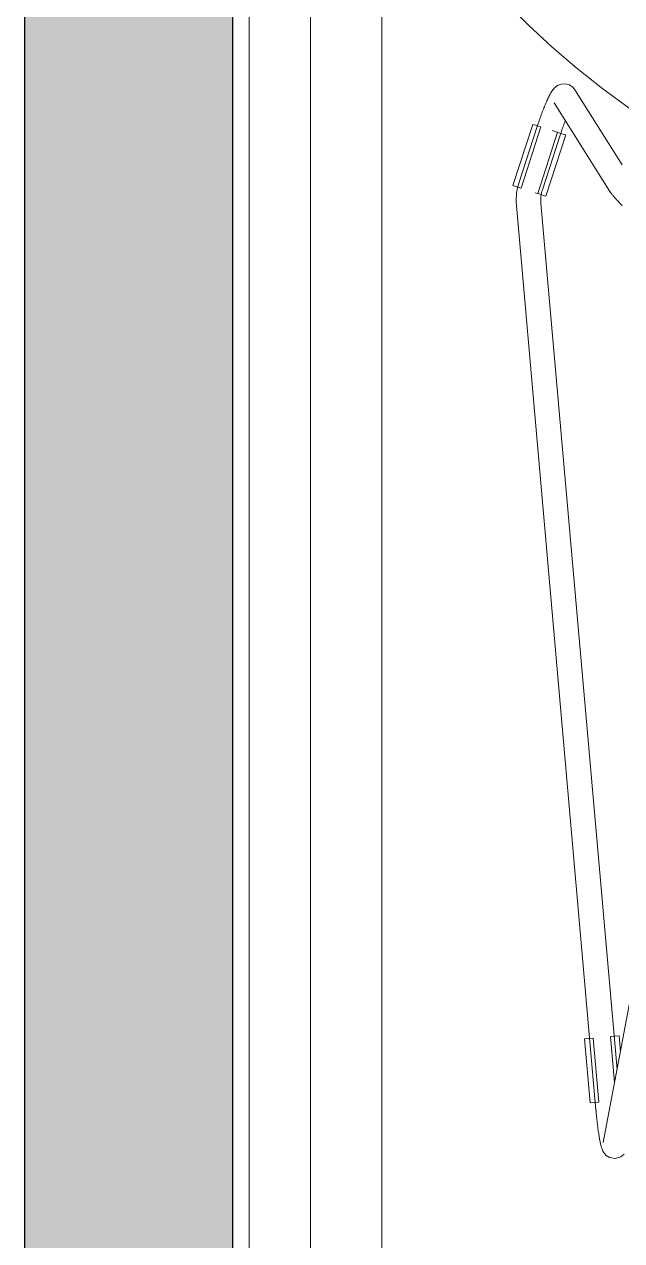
# Model space of a CAD drawing. Header units: millimetres. Extents: x 155927 to 326028, y -36033 to 97293.
# Drawn here: x 159442 to 159735, y 30353 to 30949 of the extents above; entities that cross this region are included whole.
import ezdxf

# ---------------------------------------------------------------- set-up
doc = ezdxf.new("R2010")
doc.units = ezdxf.units.MM
doc.header["$MEASUREMENT"] = 0
for name, color, linetype, lineweight in [('A-WALL-PATT', 7, 'CONTINUOUS', 9), ('I-FURN', 8, 'CONTINUOUS', 9), ('I-WALL', 7, 'CONTINUOUS', 9)]:
    doc.layers.add(name, color=color, linetype=linetype, lineweight=lineweight)

msp = doc.modelspace()

# ---------------------------------------------------------------- hatches: boundary and pattern name
at = {"layer": 'A-WALL-PATT'}
msp.add_hatch(color=256, dxfattribs=at).paths.add_polyline_path([(159442.33, 29859.61), (159544.33, 29859.61), (159544.33, 34245.61), (159442.33, 34245.61), (159442.33, 30212.57)], flags=0)

# ---------------------------------------------------------------- linework, layer by layer
at = {"layer": 'I-FURN'}
for p, q in [((159552.35, 30025.19), (159552.35, 32425.19)), ((159582.35, 32425.19), (159582.35, 30025.19)), ((159582.35, 32425.19), (159582.35, 30025.19)), ((159617.35, 30025.19), (159617.35, 32425.19)), ((159677.87, 30960.4), (159689.12, 30949.03)), ((159689.12, 30949.03), (159700.82, 30938.11)), ((159700.82, 30938.11), (159712.94, 30927.67)), ((159712.94, 30927.67), (159725.47, 30917.73)), ((159705.08, 30920.1), (159703.7, 30919.58)), ((159707.06, 30920.28), (159705.08, 30920.1)), ((159709.28, 30919.69), (159707.06, 30920.28)), ((159699.31, 30914.36), (159699.08, 30913.9)), ((159699.54, 30914.8), (159699.31, 30914.36)), ((159699.77, 30915.22), (159699.54, 30914.8)), ((159700, 30915.63), (159699.77, 30915.22)), ((159700.24, 30916.03), (159700, 30915.63)), ((159700.48, 30916.42), (159700.24, 30916.03)), ((159700.74, 30916.81), (159700.48, 30916.42)), ((159701.01, 30917.2), (159700.74, 30916.81)), ((159701.33, 30917.6), (159701.01, 30917.2)), ((159701.69, 30918.03), (159701.33, 30917.6)), ((159702.16, 30918.5), (159701.69, 30918.03)), ((159702.79, 30919.01), (159702.16, 30918.5)), ((159703.7, 30919.58), (159702.79, 30919.01)), ((159711.01, 30918.47), (159709.28, 30919.69)), ((159711.01, 30918.47), (159711.91, 30917.34)), ((159734.94, 30880.58), (159711.91, 30917.34)), ((159725.47, 30917.73), (159738.39, 30908.29)), ((159696.67, 30908.38), (159696.42, 30907.74)), ((159696.92, 30909.01), (159696.67, 30908.38)), ((159697.17, 30909.62), (159696.92, 30909.01)), ((159697.42, 30910.21), (159697.17, 30909.62)), ((159697.66, 30910.79), (159697.42, 30910.21)), ((159697.91, 30911.35), (159697.66, 30910.79)), ((159698.15, 30911.9), (159697.91, 30911.35)), ((159698.38, 30912.42), (159698.15, 30911.9)), ((159698.62, 30912.93), (159698.38, 30912.42)), ((159698.85, 30913.43), (159698.62, 30912.93)), ((159699.08, 30913.9), (159698.85, 30913.43)), ((159701.74, 30910.97), (159729.04, 30867.39)), ((159694.64, 30902.93), (159694.39, 30902.21)), ((159694.89, 30903.65), (159694.64, 30902.93)), ((159695.15, 30904.36), (159694.89, 30903.65)), ((159695.4, 30905.06), (159695.15, 30904.36)), ((159695.66, 30905.74), (159695.4, 30905.06)), ((159695.91, 30906.42), (159695.66, 30905.74)), ((159696.17, 30907.09), (159695.91, 30906.42)), ((159696.42, 30907.74), (159696.17, 30907.09)), ((159681.54, 30870.37), (159691.23, 30900.37)), ((159693.25, 30898.82), (159684.54, 30872)), ((159685.58, 30869.06), (159695.27, 30899.07)), ((159691.23, 30900.37), (159693.18, 30899.74)), ((159693.18, 30899.74), (159695.15, 30899.11)), ((159693.4, 30899.27), (159693.25, 30898.82)), ((159693.64, 30900.01), (159693.4, 30899.27)), ((159693.89, 30900.75), (159693.64, 30900.01)), ((159703.34, 30896.46), (159693.65, 30866.46)), ((159694.14, 30901.48), (159693.89, 30900.75)), ((159694.39, 30902.21), (159694.14, 30901.48)), ((159703.24, 30896.49), (159700.76, 30897.3)), ((159703.46, 30896.43), (159705.43, 30895.79)), ((159705.23, 30896.82), (159705, 30896.13)), ((159705.46, 30897.5), (159705.23, 30896.82)), ((159705.69, 30898.18), (159705.46, 30897.5)), ((159705.93, 30898.86), (159705.69, 30898.18)), ((159706.16, 30899.52), (159705.93, 30898.86)), ((159706.4, 30900.18), (159706.16, 30899.52)), ((159706.63, 30900.83), (159706.4, 30900.18)), ((159706.87, 30901.46), (159706.63, 30900.83)), ((159707.1, 30902.09), (159706.87, 30901.46)), ((159695.95, 30868.29), (159704.66, 30895.11)), ((159697.69, 30865.15), (159707.38, 30895.16)), ((159704.77, 30895.44), (159704.66, 30895.11)), ((159705, 30896.13), (159704.77, 30895.44)), ((159705.43, 30895.79), (159707.38, 30895.16)), ((159683.49, 30869.74), (159681.54, 30870.37)), ((159683.48, 30867.56), (159683.33, 30866.43)), ((159683.68, 30868.69), (159683.48, 30867.56)), ((159685.46, 30869.1), (159683.49, 30869.74)), ((159683.92, 30869.8), (159683.68, 30868.69)), ((159684.2, 30870.91), (159683.92, 30869.8)), ((159684.54, 30872), (159684.2, 30870.91)), ((159693.55, 30866.49), (159692.39, 30866.86)), ((159695.45, 30866.35), (159695.59, 30867)), ((159695.59, 30867), (159695.75, 30867.64)), ((159695.75, 30867.64), (159695.94, 30868.27)), ((159695.94, 30868.27), (159695.95, 30868.29)), ((159729.04, 30867.39), (159729.26, 30867.06)), ((159729.26, 30867.06), (159729.44, 30866.81)), ((159729.44, 30866.81), (159729.62, 30866.58)), ((159729.62, 30866.58), (159729.79, 30866.36)), ((159683.16, 30864.15), (159683.14, 30863.01)), ((159683.14, 30863.01), (159683.17, 30861.87)), ((159683.22, 30865.29), (159683.16, 30864.15)), ((159683.17, 30861.87), (159683.25, 30860.73)), ((159683.33, 30866.43), (159683.22, 30865.29)), ((159683.25, 30860.73), (159683.25, 30860.68)), ((159683.25, 30860.68), (159722.2, 30417.36)), ((159695.74, 30865.78), (159693.77, 30866.42)), ((159695.14, 30863.06), (159695.15, 30863.72)), ((159695.16, 30862.39), (159695.14, 30863.06)), ((159695.15, 30863.72), (159695.18, 30864.38)), ((159695.2, 30861.73), (159695.16, 30862.39)), ((159695.18, 30864.38), (159695.24, 30865.04)), ((159732.49, 30437.39), (159695.21, 30861.73)), ((159695.24, 30865.04), (159695.33, 30865.7)), ((159695.33, 30865.7), (159695.45, 30866.35)), ((159697.69, 30865.15), (159695.74, 30865.78)), ((159729.79, 30866.36), (159729.97, 30866.13)), ((159729.97, 30866.13), (159730.16, 30865.9)), ((159730.16, 30865.9), (159730.36, 30865.66)), ((159730.36, 30865.66), (159730.58, 30865.41)), ((159730.58, 30865.41), (159730.8, 30865.14)), ((159730.8, 30865.14), (159731.05, 30864.86)), ((159731.05, 30864.86), (159731.31, 30864.57)), ((159731.31, 30864.57), (159731.58, 30864.26)), ((159731.58, 30864.26), (159731.87, 30863.94)), ((159731.87, 30863.94), (159732.17, 30863.6)), ((159732.17, 30863.6), (159732.48, 30863.25)), ((159732.48, 30863.25), (159732.81, 30862.88)), ((159732.81, 30862.88), (159733.16, 30862.51)), ((159733.16, 30862.51), (159733.51, 30862.12)), ((159733.51, 30862.12), (159733.88, 30861.71)), ((159733.88, 30861.71), (159734.26, 30861.3)), ((159734.26, 30861.3), (159734.65, 30860.88)), ((159734.65, 30860.88), (159735.05, 30860.44)), ((159744.49, 30500.8), (159725.68, 30401.51)), ((159716.63, 30452.38), (159718.67, 30452.56)), ((159719.38, 30420.97), (159716.63, 30452.38)), ((159718.67, 30452.56), (159720.73, 30452.74)), ((159723.62, 30421.34), (159720.86, 30452.75)), ((159729.3, 30453.49), (159731.28, 30431.01)), ((159729.43, 30453.51), (159731.49, 30453.69)), ((159731.49, 30453.69), (159733.54, 30453.87)), ((159734.23, 30445.97), (159733.54, 30453.87)), ((159721.43, 30421.15), (159719.38, 30420.97)), ((159723.49, 30421.33), (159721.43, 30421.15)), ((159722.21, 30417.2), (159722.2, 30417.36)), ((159722.28, 30416.45), (159722.21, 30417.2)), ((159722.35, 30415.7), (159722.28, 30416.45)), ((159722.42, 30414.95), (159722.35, 30415.7)), ((159722.5, 30414.21), (159722.42, 30414.95)), ((159722.57, 30413.47), (159722.5, 30414.21)), ((159722.65, 30412.74), (159722.57, 30413.47)), ((159722.73, 30412.01), (159722.65, 30412.74)), ((159722.81, 30411.29), (159722.73, 30412.01)), ((159722.9, 30410.58), (159722.81, 30411.29)), ((159722.98, 30409.89), (159722.9, 30410.58)), ((159723.07, 30409.2), (159722.98, 30409.89)), ((159723.15, 30408.52), (159723.07, 30409.2)), ((159723.24, 30407.86), (159723.15, 30408.52)), ((159723.33, 30407.21), (159723.24, 30407.86)), ((159723.42, 30406.58), (159723.33, 30407.21)), ((159723.51, 30405.96), (159723.42, 30406.58)), ((159723.6, 30405.35), (159723.51, 30405.96)), ((159723.69, 30404.77), (159723.6, 30405.35)), ((159723.78, 30404.2), (159723.69, 30404.77)), ((159723.88, 30403.65), (159723.78, 30404.2)), ((159723.97, 30403.12), (159723.88, 30403.65)), ((159724.07, 30402.6), (159723.97, 30403.12)), ((159724.16, 30402.1), (159724.07, 30402.6)), ((159724.26, 30401.63), (159724.16, 30402.1)), ((159724.35, 30401.17), (159724.26, 30401.63)), ((159724.45, 30400.72), (159724.35, 30401.17)), ((159724.55, 30400.3), (159724.45, 30400.72)), ((159724.66, 30399.88), (159724.55, 30400.3)), ((159724.76, 30399.48), (159724.66, 30399.88)), ((159724.88, 30399.09), (159724.76, 30399.48)), ((159725, 30398.69), (159724.88, 30399.09)), ((159725.14, 30398.29), (159725, 30398.69)), ((159725.31, 30397.86), (159725.14, 30398.29)), ((159725.53, 30397.38), (159725.31, 30397.86)), ((159725.83, 30396.82), (159725.53, 30397.38)), ((159726.31, 30396.12), (159725.83, 30396.82)), ((159727.17, 30395.21), (159726.31, 30396.12)), ((159734.33, 30394.52), (159735.91, 30395.84)), ((159728.82, 30394.17), (159727.17, 30395.21)), ((159731.58, 30393.69), (159728.82, 30394.17)), ((159734.33, 30394.52), (159731.58, 30393.69))]:
    msp.add_line(p, q, dxfattribs=at)
at = {"layer": 'I-WALL', "lineweight": 30}
for p, q in [((159442.33, 34245.61), (159442.33, 29859.61)), ((159544.33, 29859.61), (159544.33, 34245.61))]:
    msp.add_line(p, q, dxfattribs=at)

doc.saveas('drawing.dxf')
